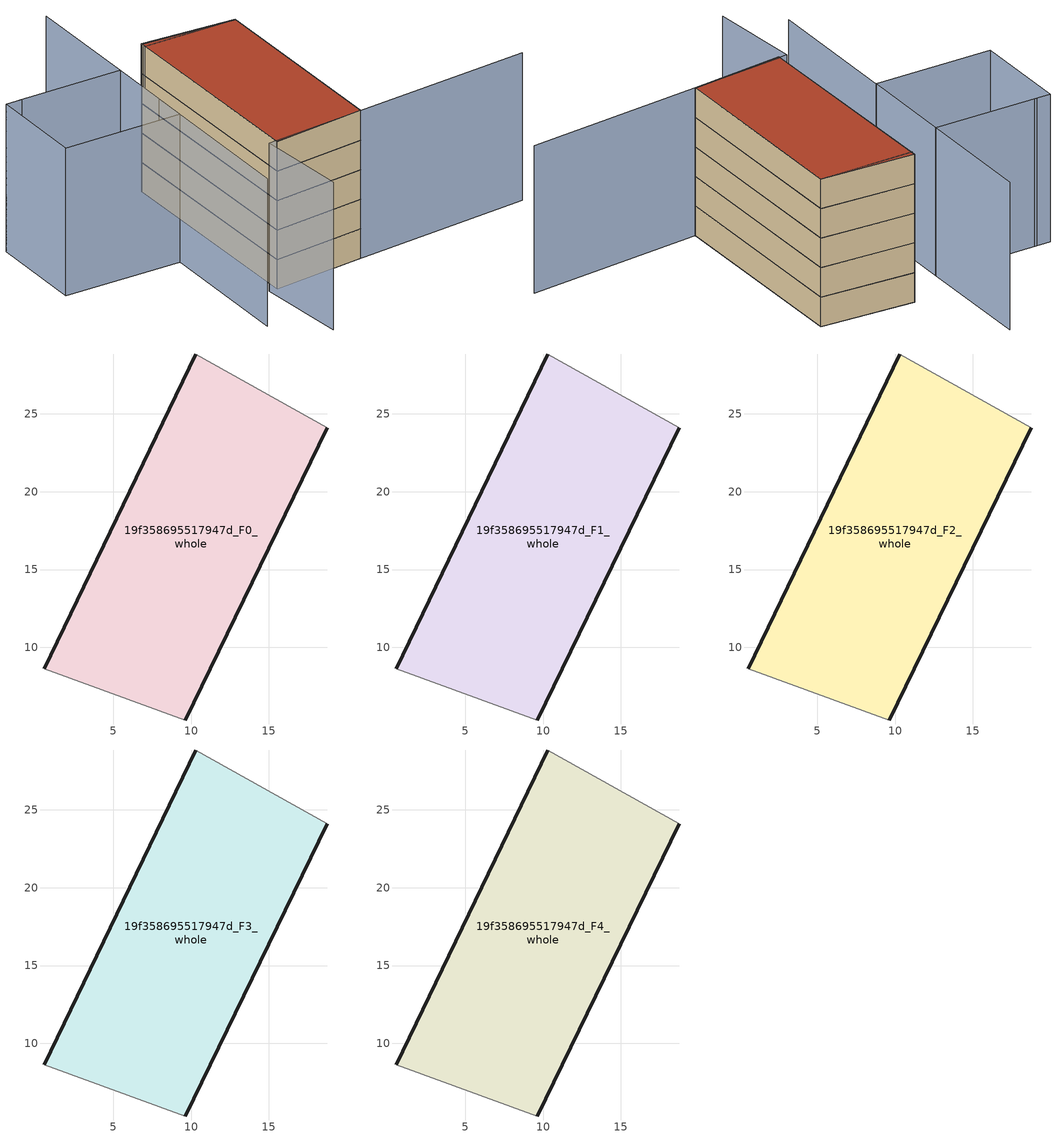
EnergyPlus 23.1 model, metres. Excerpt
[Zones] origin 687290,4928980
19f358695517947d_F0_whole
 floor ground (EU_floor_Construction): 9.61,5.33 18.76,24.12 10.3,28.86 0.56,8.62 z0
 wall outside (EU_wall_Construction): 0.56,8.62 10.3,28.86 / 18.76,24.12 9.61,5.33 z0:3
 wall adiabatic (EU_wall_Construction): 9.61,5.33 0.56,8.62 / 10.3,28.86 18.76,24.12 z0:3
19f358695517947d_F1_whole
 floor to 19f358695517947d_F0_whole (EU_floor_Construction): 9.61,5.33 18.75,24.12 10.29,28.86 0.55,8.62 z3
 wall outside (EU_wall_Construction): 0.56,8.62 10.3,28.86 / 18.76,24.12 9.61,5.33 z3:6
 wall adiabatic (EU_wall_Construction): 9.61,5.33 0.56,8.62 / 10.3,28.86 18.76,24.12 z3:6
19f358695517947d_F2_whole
 floor to 19f358695517947d_F1_whole (EU_floor_Construction): 9.61,5.33 18.75,24.12 10.29,28.86 0.55,8.62 z6
 wall outside (EU_wall_Construction): 0.56,8.62 10.3,28.86 / 18.76,24.12 9.61,5.33 z6:9
 wall adiabatic (EU_wall_Construction): 9.61,5.33 0.56,8.62 / 10.3,28.86 18.76,24.12 z6:9
19f358695517947d_F3_whole
 floor to 19f358695517947d_F2_whole (EU_floor_Construction): 9.61,5.33 18.75,24.12 10.29,28.86 0.55,8.62 z9
 wall outside (EU_wall_Construction): 0.56,8.62 10.3,28.86 / 18.76,24.12 9.61,5.33 z9:12
 wall adiabatic (EU_wall_Construction): 9.61,5.33 0.56,8.62 / 10.3,28.86 18.76,24.12 z9:12
19f358695517947d_F4_whole
 floor to 19f358695517947d_F3_whole (EU_floor_Construction): 9.61,5.33 18.75,24.12 10.29,28.86 0.55,8.62 z12
 wall outside (EU_wall_Construction): 0.56,8.62 10.3,28.86 / 18.76,24.12 9.61,5.33 z12:15
 wall adiabatic (EU_wall_Construction): 9.61,5.33 0.56,8.62 / 10.3,28.86 18.76,24.12 z12:15
 roof outside (EU_roof_Construction): 18.76,24.12 9.61,5.33 0.56,8.62 10.3,28.86 z15
shading: -3.48,0.24 -0.09,9.06 / -0.09,9.06 26.65,-1.23 / 2.03,21.93 -6,5.66 / 10.43,38.94 4.93,27.81 / 4.93,27.81 -4.66,32.55 / 18.75,24.12 9.96,28.4 / -5.95,33.18 4.94,27.82 / 4.94,27.82 0.51,18.82 / 0.51,18.82 -10.38,24.18 / -10.38,24.18 -5.95,33.18 z0:15
[Building]
EU S2 Campaign: North Axis=0; Terrain=City; Solar Distribution=FullExterior
[Site:Location]
Bologna: Latitude=44.5; Longitude=11.25; Time Zone=1; Elevation=37
[SizingPeriod:WeatherFileDays]
AnnualSizingPeriod: Begin Month=1; Begin Day of Month=1; End Month=12; End Day of Month=31; Day of Week for Start Day=Monday; Use Weather File Daylight Saving Period=No; Use Weather File Rain and Snow Indicators=No
[MATERIAL]
EU_InternalMass_Material: Roughness=MediumRough; Thickness=0.1; Conductivity=1; Density=1800; Specific Heat=900; Thermal Absorptance=0.9; Solar Absorptance=0.7; Visible Absorptance=0.7
[MATERIAL:NOMASS] Roughness=MediumRough; Thermal Absorptance=0.9; Solar Absorptance=0.7; Visible Absorptance=0.7
Name | Thermal Resistance
EU_wall_NoMass | 0.905828
EU_roof_NoMass | 0.37593
EU_floor_NoMass | 0.67114
[CONSTRUCTION]
EU_wall_Construction: EU_wall_NoMass
EU_roof_Construction: EU_roof_NoMass
EU_floor_Construction: EU_floor_NoMass
EU_InternalMass_Construction: EU_InternalMass_Material
[ZONE] Type=1; Multiplier=1; Ceiling Height=autocalculate; Floor Area=autocalculate; Part of Total Floor Area=Yes
Name | Volume
19f358695517947d_F0_whole | 626.548
19f358695517947d_F1_whole; 19f358695517947d_F2_whole; 19f358695517947d_F3_whole; 19f358695517947d_F4_whole | 626.549
[INTERNALMASS] Construction=EU_InternalMass_Construction; Surface Area=208.85
Name | Zone or ZoneList
19f358695517947d_F0_whole_EU_InternalMass | 19f358695517947d_F0_whole
19f358695517947d_F1_whole_EU_InternalMass | 19f358695517947d_F1_whole
19f358695517947d_F2_whole_EU_InternalMass | 19f358695517947d_F2_whole
19f358695517947d_F3_whole_EU_InternalMass | 19f358695517947d_F3_whole
19f358695517947d_F4_whole_EU_InternalMass | 19f358695517947d_F4_whole
[OTHEREQUIPMENT] Fuel Type=Electricity; Design Level Calculation Method=Watts/Area; Power per Zone Floor Area=1; Fraction Latent=0; Fraction Radiant=0; Fraction Lost=0; Carbon Dioxide Generation Rate=0; EndUse Subcategory=EU_Step8_InternalGains
Name | Zone or ZoneList or Space or SpaceList | Schedule
EU_Step8_InternalGain_19f358695517947d_F0_whole_f000 | 19f358695517947d_F0_whole | EU_Step8_GainSchedule_19f358695517947d_F0_whole_f000
EU_Step8_InternalGain_19f358695517947d_F1_whole_f000 | 19f358695517947d_F1_whole | EU_Step8_GainSchedule_19f358695517947d_F1_whole_f000
EU_Step8_InternalGain_19f358695517947d_F2_whole_f000 | 19f358695517947d_F2_whole | EU_Step8_GainSchedule_19f358695517947d_F2_whole_f000
EU_Step8_InternalGain_19f358695517947d_F3_whole_f000 | 19f358695517947d_F3_whole | EU_Step8_GainSchedule_19f358695517947d_F3_whole_f000
EU_Step8_InternalGain_19f358695517947d_F4_whole_f000 | 19f358695517947d_F4_whole | EU_Step8_GainSchedule_19f358695517947d_F4_whole_f000
[ZONEVENTILATION:DESIGNFLOWRATE] Schedule=EU_AlwaysOn; Design Flow Rate Calculation Method=AirChanges/Hour; Air Changes per Hour=0.73129; Ventilation Type=Natural; Fan Pressure Rise=0; Fan Total Efficiency=1; Constant Term Coefficient=1; Temperature Term Coefficient=0; Velocity Term Coefficient=0; Velocity Squared Term Coefficient=0; Minimum Indoor Temperature=-100; Maximum Indoor Temperature=100; Delta Temperature=-100; Minimum Outdoor Temperature=-100; Maximum Outdoor Temperature=100; Maximum Wind Speed=40
Name | Zone or ZoneList or Space or SpaceList
EU_ConstantAir_19f358695517947d_F0_whole | 19f358695517947d_F0_whole
EU_ConstantAir_19f358695517947d_F1_whole | 19f358695517947d_F1_whole
EU_ConstantAir_19f358695517947d_F2_whole | 19f358695517947d_F2_whole
EU_ConstantAir_19f358695517947d_F3_whole | 19f358695517947d_F3_whole
EU_ConstantAir_19f358695517947d_F4_whole | 19f358695517947d_F4_whole
[HVACTEMPLATE:THERMOSTAT] Constant Heating Setpoint=20; Constant Cooling Setpoint=50
EU_HeatOnly_19f358695517947d_F0_whole; EU_HeatOnly_19f358695517947d_F1_whole; EU_HeatOnly_19f358695517947d_F2_whole; EU_HeatOnly_19f358695517947d_F3_whole; EU_HeatOnly_19f358695517947d_F4_whole
[HVACTEMPLATE:ZONE:IDEALLOADSAIRSYSTEM] System Availability Schedule=EU_AlwaysOn; Maximum Heating Supply Air Temperature=50; Minimum Cooling Supply Air Temperature=13; Maximum Heating Supply Air Humidity Ratio=0.0156; Minimum Cooling Supply Air Humidity Ratio=0.0077; Heating Limit=NoLimit; Cooling Limit=NoLimit; Heating Availability Schedule=EU_AlwaysOn; Cooling Availability Schedule=EU_CoolingOff; Dehumidification Control Type=ConstantSensibleHeatRatio; Cooling Sensible Heat Ratio=0.7; Dehumidification Setpoint=60; Humidification Control Type=None; Humidification Setpoint=30; Outdoor Air Method=None; Outdoor Air Flow Rate per Person=0.00944; Outdoor Air Flow Rate per Zone Floor Area=0; Outdoor Air Flow Rate per Zone=0; Demand Controlled Ventilation Type=None; Outdoor Air Economizer Type=NoEconomizer; Heat Recovery Type=None; Sensible Heat Recovery Effectiveness=0.7; Latent Heat Recovery Effectiveness=0.65
Name | Template Thermostat
19f358695517947d_F0_whole | EU_HeatOnly_19f358695517947d_F0_whole
19f358695517947d_F1_whole | EU_HeatOnly_19f358695517947d_F1_whole
19f358695517947d_F2_whole | EU_HeatOnly_19f358695517947d_F2_whole
19f358695517947d_F3_whole | EU_HeatOnly_19f358695517947d_F3_whole
19f358695517947d_F4_whole | EU_HeatOnly_19f358695517947d_F4_whole
[SIZING:ZONE] Zone Cooling Design Supply Air Temperature Input Method=SupplyAirTemperature; Zone Cooling Design Supply Air Temperature=13; Zone Heating Design Supply Air Temperature Input Method=SupplyAirTemperature; Zone Heating Design Supply Air Temperature=50; Zone Cooling Design Supply Air Humidity Ratio=0.008; Zone Heating Design Supply Air Humidity Ratio=0.008; Cooling Design Air Flow Method=DesignDay; Cooling Design Air Flow Rate=0; Cooling Minimum Air Flow per Zone Floor Area=0.000762; Cooling Minimum Air Flow=0; Cooling Minimum Air Flow Fraction=0.2; Heating Design Air Flow Method=DesignDay; Heating Design Air Flow Rate=0; Heating Maximum Air Flow per Zone Floor Area=0.002032; Heating Maximum Air Flow=0.141576; Heating Maximum Air Flow Fraction=0.3; Account for Dedicated Outdoor Air System=No; Dedicated Outdoor Air System Control Strategy=NeutralSupplyAir; Dedicated Outdoor Air Low Setpoint Temperature for Design=autosize; Dedicated Outdoor Air High Setpoint Temperature for Design=autosize; Zone Load Sizing Method=Sensible Load Only No Latent Load; Zone Latent Cooling Design Supply Air Humidity Ratio Input Method=HumidityRatioDifference; Zone Cooling Design Supply Air Humidity Ratio Difference=0.005; Zone Latent Heating Design Supply Air Humidity Ratio Input Method=HumidityRatioDifference; Zone Humidification Design Supply Air Humidity Ratio Difference=0.005
19f358695517947d_F0_whole; 19f358695517947d_F1_whole; 19f358695517947d_F2_whole; 19f358695517947d_F3_whole; 19f358695517947d_F4_whole
[SCHEDULE:CONSTANT]
Name | Hourly Value
EU_AlwaysOn | 1
EU_CoolingOff | 0
[SCHEDULE:FILE] Column Number=1; Rows to Skip at Top=0; Number of Hours of Data=8760; Column Separator=Comma; Interpolate to Timestep=No; Minutes per Item=60; Adjust Schedule for Daylight Savings=Yes
Name | File
EU_Step8_GainSchedule_19f358695517947d_F0_whole_f000 | ../../schedules/19f358695517947d/19f358695517947d_F0_whole_f000_gain.csv
EU_Step8_GainSchedule_19f358695517947d_F1_whole_f000 | ../../schedules/19f358695517947d/19f358695517947d_F1_whole_f000_gain.csv
EU_Step8_GainSchedule_19f358695517947d_F2_whole_f000 | ../../schedules/19f358695517947d/19f358695517947d_F2_whole_f000_gain.csv
EU_Step8_GainSchedule_19f358695517947d_F3_whole_f000 | ../../schedules/19f358695517947d/19f358695517947d_F3_whole_f000_gain.csv
EU_Step8_GainSchedule_19f358695517947d_F4_whole_f000 | ../../schedules/19f358695517947d/19f358695517947d_F4_whole_f000_gain.csv
